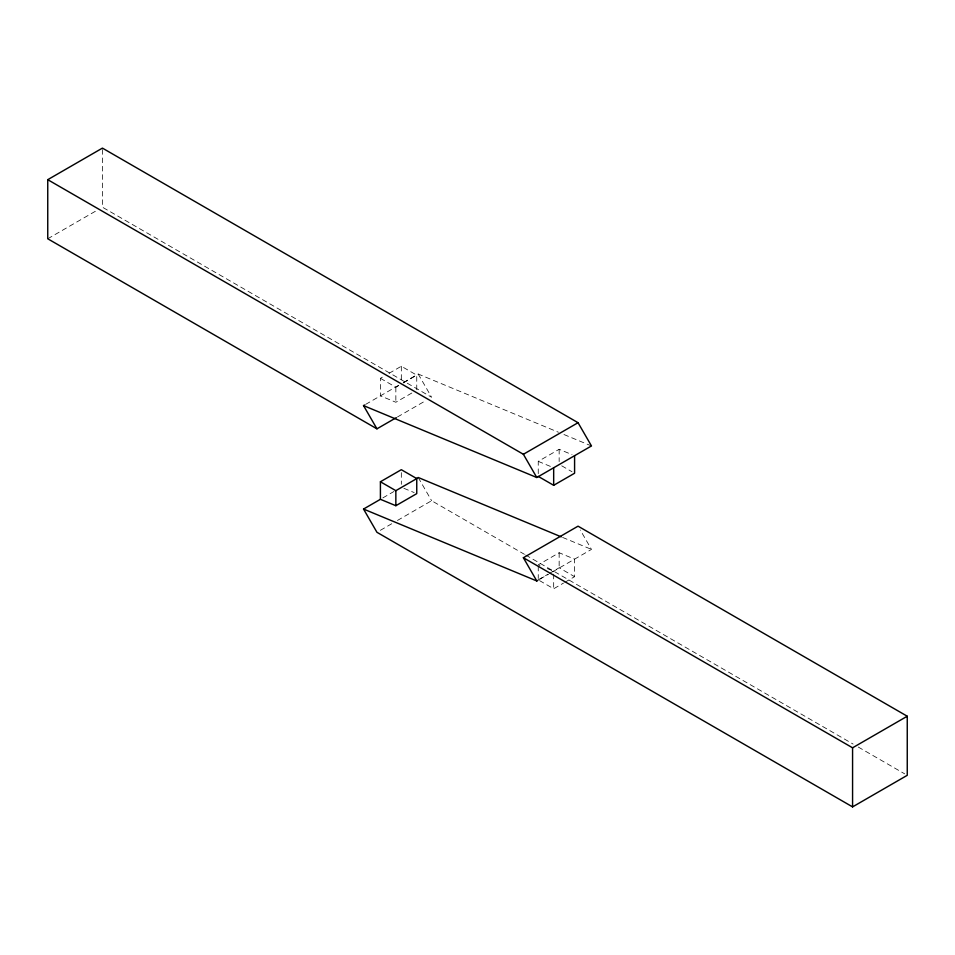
<?xml version="1.0" encoding="UTF-8"?>
<svg xmlns="http://www.w3.org/2000/svg" width="955" height="955" viewBox="0 0 955 955"><rect width="100%" height="100%" fill="white"/><g stroke="black" fill="none" stroke-linecap="round" stroke-linejoin="round"><path stroke-width="0.72" stroke-dasharray="4.78 3.58" d="M47.75 238.774L96.073 210.876M411.832 393.018L395.848 402.258L380.412 395.848L380.412 378.311L384.101 376.175M389.031 373.333L401.327 366.243L416.75 375.148L416.75 390.177M365.646 404.383L398.868 385.199M403.44 382.561L418.206 374.038L558.46 432.245M380.412 378.311L395.848 387.217L398.307 385.796M403.225 382.955L416.75 375.148M397.447 416.989L424.784 401.207M382.871 497.889L393.949 491.491M380.365 530.312L392.887 523.077M397.447 520.451L431.624 500.718L524.426 554.306M538.25 473.668L538.25 461.361L559.153 449.292L572.009 454.628M564.739 582.371L574.588 576.689L574.588 559.153L559.153 552.742L538.25 564.823L540.817 565.885M538.25 579.852L548.086 574.182M549.316 573.466L559.153 567.783L574.588 576.689M539.957 579.136L548.397 574.265M552.623 571.83L591.467 549.4L580.294 530.037M539.539 580.604L553.673 588.758L563.51 583.087M563.963 434.525L591.467 445.949M538.25 461.361L551.107 466.697M562.591 537.414L591.467 549.4M403.893 488.303L414.183 492.577M547.251 568.547L553.673 571.221M561.731 465.813L572.009 471.746M525.716 555.046L853.113 744.064M858.27 747.049L904.672 773.837M418.206 374.038L431.624 397.268L102.424 207.199L102.424 148.109M418.206 477.488L431.624 500.718M559.153 449.292L559.153 461.599M559.153 552.742L559.153 567.783M553.673 574.146L553.673 588.758M538.25 566.184L538.25 578.491M401.327 366.243L401.327 382.322M401.327 472.618L401.327 484.316M395.848 387.217L395.848 402.258"/><path stroke-width="1.43" d="M396.313 417.645L376.95 428.831L47.75 238.774L47.75 179.683L102.424 148.109L578.05 422.707L591.467 445.949L536.794 477.512L363.533 405.6L364.583 404.992M380.412 499.31L380.412 481.762L401.327 469.693L416.75 478.598L416.75 493.639L395.848 505.708L380.412 499.31L363.533 509.051L376.95 532.293L852.576 806.891L907.25 775.317L907.25 716.226L578.05 526.169L523.376 557.732L536.794 580.962L537.844 580.354M416.094 478.706L418.206 477.488L561.218 536.841M380.412 481.762L395.848 490.667L416.75 478.598M47.75 179.683L523.376 454.282L578.05 422.707M538.25 476.402L553.673 485.307L574.588 473.238L574.588 455.69M523.376 557.732L852.576 747.801L907.25 716.226M363.533 509.051L536.794 580.962M523.376 454.282L536.794 477.512M363.533 405.6L376.95 428.831M852.576 747.801L852.576 806.891M553.673 467.759L553.673 485.307M395.848 490.667L395.848 505.708"/></g></svg>
